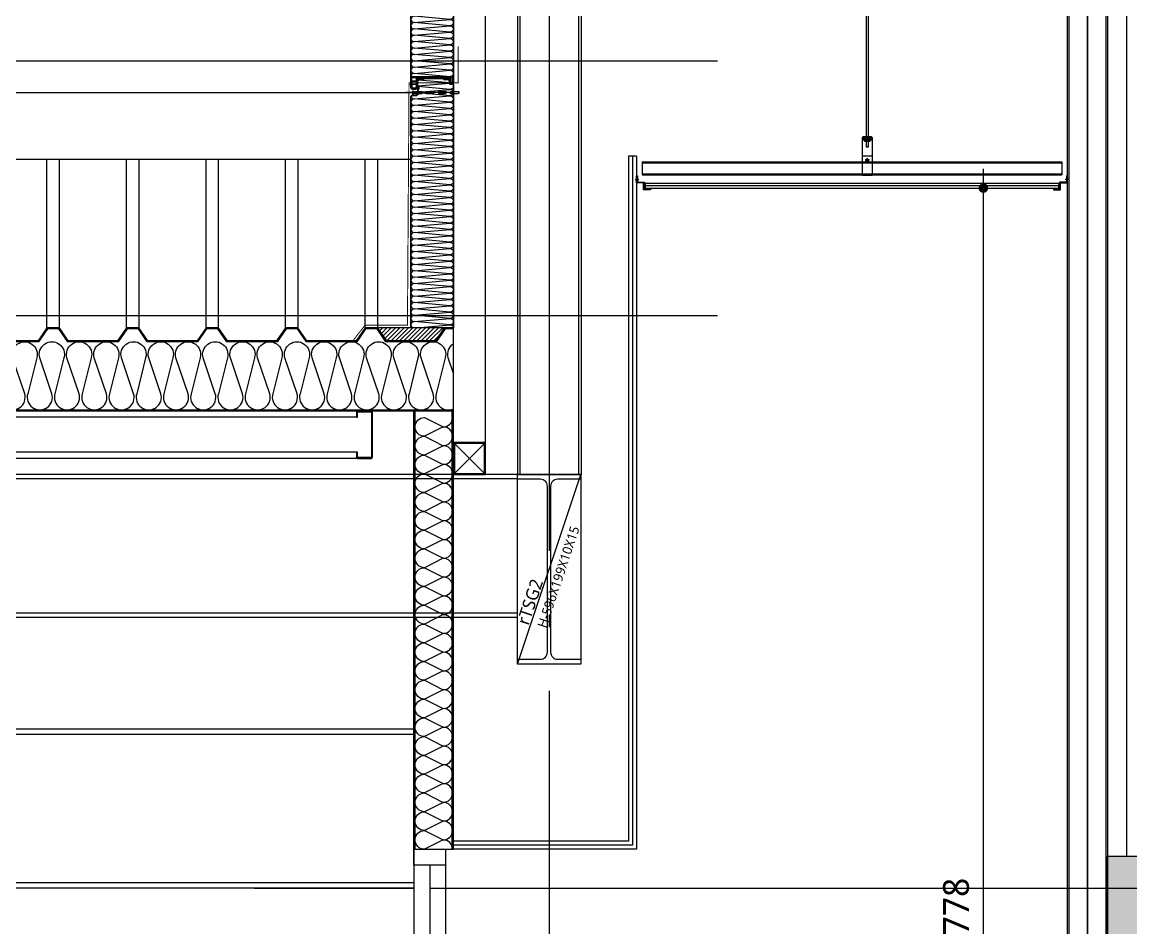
# Model space of a CAD drawing. Header units: millimetres. Extents: x 0 to 672800, y 0 to 118800.
# Drawn here: x 587683 to 591168, y 31819 to 34665 of the extents above; entities that cross this region are included whole.
import ezdxf
from ezdxf.enums import TextEntityAlignment as Align
from ezdxf.xclip import XClip

# ---------------------------------------------------------------- set-up
doc = ezdxf.new("R2010")
doc.units = ezdxf.units.MM
doc.header["$LTSCALE"] = 200
doc.header["$XCLIPFRAME"] = 0
doc.linetypes.add('CEN-GAUN', pattern=[32.2, 30, -1, 0.2, -1])
doc.linetypes.add('HIDDEN', pattern=[0.375, 0.25, -0.125])
doc.layers.get('DEFPOINTS').update_dxf_attribs({"color": 137})
for name, color, linetype in [('0-S-col', 4, 'Continuous'), ('01단열재', 252, 'Continuous'), ('01외벽패널', 3, 'Continuous'), ('01하지철물', 253, 'Continuous'), ('09GIRDER', 2, 'Continuous'), ('161', 161, 'Continuous'), ('7', 7, 'Continuous'), ('8', 8, 'Continuous'), ('8ELE', 8, 'Continuous'), ('A-CON', 2, 'Continuous'), ('A-STL4', 4, 'Continuous'), ('BOLT', 8, 'Continuous'), ('CEILING', 6, 'Continuous'), ('CEN', 1, 'CEN-GAUN'), ('CON', 2, 'Continuous'), ('ELE-6', 6, 'Continuous'), ('ELE-8', 8, 'Continuous'), ('ELE-STL', 252, 'Continuous'), ('GYB.BD WALL', 53, 'Continuous'), ('HAT', 8, 'Continuous'), ('HAT-254', 254, 'Continuous'), ('HAT-INS', 252, 'Continuous'), ('HAT-INS1', 252, 'Continuous'), ('Insul', 252, 'Continuous'), ('LADDER-6', 6, 'Continuous'), ('PANEL', 6, 'Continuous'), ('S-COL', 2, 'Continuous'), ('SEC-PANEL', 6, 'Continuous'), ('SYP_INSUL', 252, 'Continuous'), ('WALL', 2, 'Continuous'), ('WALL-GLASS', 4, 'Continuous')]:
    doc.layers.add(name, color=color, linetype=linetype)
doc.layers.add('check', color=61, linetype='Continuous', plot=False)
doc.styles.add('$0$스타일1', font='malgun.ttf')
doc.styles.add('스타일1', font='malgun.ttf')
doc.linetypes.add('INSUL50', pattern='A,0.00254,-2.54,[134,ltypeshp.shx,S=6.25,R=0,X=-2.54,Y=0],-19.92,[134,ltypeshp.shx,S=6.25,R=180,X=2.54,Y=0],-2.54', length=25.00254)
doc.dimstyles.new('CJA', dxfattribs={"dimscale": 300, "dimtxt": 2.7, "dimasz": 1, "dimexe": 2, "dimexo": 3, "dimgap": 1, "dimtad": 1, "dimdec": 0, "dimzin": 1, "dimdsep": 46, "dimlunit": 6, "dimtxsty": '$0$스타일1', "dimblk": 'CJDOT', "dimcen": 0.09, "dimdle": 1, "dimclrd": 256, "dimclre": 256, "dimclrt": 3, "dimadec": 0, "dimazin": 0, "dimtfac": 1, "dimtdec": 0, "dimtix": 1, "dimtmove": 2, "dimatfit": 3, "dimldrblk": 'CJDOT', "dimfxl": 1, "dimtolj": 1, "dimtzin": 1, "dimarcsym": 0})

# ---------------------------------------------------------------- blocks, each defined once
blk = doc.blocks.new('*U306')
at = {"layer": 'HAT-INS'}
for points in [[(0, 0, 0.414214), (0.25, 0.25), (0, 0.75, -1), (0.5, 0.75), (0.25, 0.25, 0.414214), (0.5, 0)], [(0.5, 0, 0.414214), (0.75, 0.25), (0.5, 0.75, -1), (1, 0.75), (0.75, 0.25, 0.414214), (1, 0)], [(1, 0, 0.414214), (1.25, 0.25), (1, 0.75, -1), (1.5, 0.75), (1.25, 0.25, 0.414214), (1.5, 0)], [(1.5, 0, 0.414214), (1.75, 0.25), (1.5, 0.75, -1), (2, 0.75), (1.75, 0.25, 0.414214), (2, 0)], [(2, 0, 0.414214), (2.25, 0.25), (2, 0.75, -1), (2.5, 0.75), (2.25, 0.25, 0.414214), (2.5, 0)], [(2.5, 0, 0.414214), (2.75, 0.25), (2.5, 0.75, -1), (3, 0.75), (2.75, 0.25, 0.414214), (3, 0)], [(3, 0, 0.414214), (3.25, 0.25), (3, 0.75, -1), (3.5, 0.75), (3.25, 0.25, 0.414214), (3.5, 0)], [(3.5, 0, 0.414214), (3.75, 0.25), (3.5, 0.75, -1), (4, 0.75), (3.75, 0.25, 0.414214), (4, 0)], [(4, 0, 0.414214), (4.25, 0.25), (4, 0.75, -1), (4.5, 0.75), (4.25, 0.25, 0.414214), (4.5, 0)], [(4.5, 0, 0.414214), (4.75, 0.25), (4.5, 0.75, -1), (5, 0.75), (4.75, 0.25, 0.414214), (5, 0)], [(5, 0, 0.414214), (5.25, 0.25), (5, 0.75, -1), (5.5, 0.75), (5.25, 0.25, 0.414214), (5.5, 0)], [(5.5, 0, 0.414214), (5.75, 0.25), (5.5, 0.75, -1), (6, 0.75), (5.75, 0.25, 0.414214), (6, 0)], [(6, 0, 0.414214), (6.25, 0.25), (6, 0.75, -1), (6.5, 0.75), (6.25, 0.25, 0.414214), (6.5, 0)], [(6.5, 0, 0.414214), (6.75, 0.25), (6.5, 0.75, -1), (7, 0.75), (6.75, 0.25, 0.414214), (7, 0)], [(7, 0, 0.414214), (7.25, 0.25), (7, 0.75, -1), (7.5, 0.75), (7.25, 0.25, 0.414214), (7.5, 0)], [(7.5, 0, 0.414214), (7.75, 0.25), (7.5, 0.75, -1), (8, 0.75), (7.75, 0.25, 0.414214), (8, 0)], [(8, 0, 0.414214), (8.25, 0.25), (8, 0.75, -1), (8.5, 0.75), (8.25, 0.25, 0.414214), (8.5, 0)], [(8.5, 0, 0.414214), (8.75, 0.25), (8.5, 0.75, -1), (9, 0.75), (8.75, 0.25, 0.414214), (9, 0)], [(9, 0, 0.414214), (9.25, 0.25), (9, 0.75, -1), (9.5, 0.75), (9.25, 0.25, 0.414214), (9.5, 0)], [(9.5, 0, 0.414214), (9.75, 0.25), (9.5, 0.75, -1), (10, 0.75), (9.75, 0.25, 0.414214), (10, 0)], [(10, 0, 0.414214), (10.25, 0.25), (10, 0.75, -1), (10.5, 0.75), (10.25, 0.25, 0.414214), (10.5, 0)], [(10.5, 0, 0.414214), (10.75, 0.25), (10.5, 0.75, -1), (11, 0.75), (10.75, 0.25, 0.414214), (11, 0)], [(11, 0, 0.414214), (11.25, 0.25), (11, 0.75, -1), (11.5, 0.75), (11.25, 0.25, 0.414214), (11.5, 0)]]:
    blk.add_lwpolyline(points, format="xyb", dxfattribs=at)
blk = doc.blocks.new('c-100')
at = {"layer": 'A-STL4'}
blk.add_lwpolyline([(41.3, 20), (44.5, 20), (44.5, 5.4, -0.414214), (39.1, 0), (0, 0, -0.414214), (-5.5, 5.4), (-5.5, 144.6, -0.414214), (0, 150), (39.1, 150, -0.414214), (44.5, 144.6), (44.5, 130), (41.3, 130), (41.3, 144.3, 0.414214), (38.8, 146.8), (0.3, 146.8, 0.414214), (-2.3, 144.3), (-2.3, 5.7, 0.414214), (0.3, 3.2), (38.8, 3.2, 0.414214), (41.3, 5.7)], format="xyb", close=True, dxfattribs=at)
blk = doc.blocks.new('STUD-A1')
at = {"layer": 'ELE-8'}
for p, q in [((4834.7, 150), (54635.1, 150)), ((4834.7, 0), (54635.1, 0))]:
    blk.add_line(p, q, dxfattribs=at)
at = {"layer": 'ELE-8', "color": 251}
for p, q in [((4834.7, 130), (54629.7, 130)), ((4834.7, 20), (54629.7, 20))]:
    blk.add_line(p, q, dxfattribs=at)
at = {"layer": 'A-CON'}
blk.add_blockref('c-100', (4790.1, 0), dxfattribs=at)
blk = doc.blocks.new('PANEL-ES')
at = {"layer": '8'}
for p, q in [((48250, 0), (48250, 529)), ((48289.6, 0), (48289.6, 529)), ((48500, 0), (48500, 529)), ((48539.6, 0), (48539.6, 529)), ((48750, 0), (48750, 529)), ((48789.6, 0), (48789.6, 529)), ((49000, 0), (49000, 529)), ((49039.6, 0), (49039.6, 529)), ((49250, 0), (49250, 529)), ((49289.6, 0), (49289.6, 529))]:
    blk.add_line(p, q, dxfattribs=at)
blk = doc.blocks.new('sefa ws')
at = {"layer": 'Insul'}
for points in [[(69788.6, 45001.1, 1.337394), (69864.6, 45001.1), (69826.4, 45113.6, -1.337394), (69902.4, 45113.6), (69874.2, 45001.1, 1.337394), (69950.2, 45001.1), (69912, 45113.6, -1.337394), (69988, 45113.6), (69959.8, 45001.1, 1.337394), (70035.8, 45001.1), (69997.6, 45113.6, -1.337394), (70073.6, 45113.6), (70045.4, 45001.1, 1.337394), (70121.4, 45001.1), (70083.2, 45113.6, -1.337394), (70159.2, 45113.6), (70131, 45001.1, 1.337394), (70207, 45001.1), (70168.8, 45113.6, -1.337394), (70244.8, 45113.6), (70216.6, 45001.1, 1.337394), (70292.6, 45001.1), (70254.4, 45113.6, -1.337394), (70330.4, 45113.6), (70302.2, 45001.1, 1.337394), (70378.2, 45001.1), (70340, 45113.6, -1.337394), (70416, 45113.6), (70387.8, 45001.1, 1.337394), (70463.8, 45001.1), (70425.6, 45113.6, -1.337394), (70501.6, 45113.6), (70473.4, 45001.1, 1.337394), (70549.4, 45001.1), (70511.2, 45113.6, -1.337394), (70587.2, 45113.6), (70559, 45001.1, 1.337394), (70635, 45001.1), (70596.8, 45113.6, -1.337394), (70672.8, 45113.6), (70644.6, 45001.1, 1.337394), (70720.6, 45001.1), (70682.4, 45113.6, -1.337394), (70758.4, 45113.6), (70730.2, 45001.1, 1.337394), (70806.2, 45001.1), (70768, 45113.6, -1.337394), (70844, 45113.6), (70815.8, 45001.1, 1.337394), (70891.8, 45001.1), (70853.6, 45113.6, -1.337394), (70929.6, 45113.6), (70901.4, 45001.1, 1.337394), (70977.4, 45001.1), (70939.2, 45113.6, -1.337394), (71015.2, 45113.6), (70987, 45001.1, 1.337394), (71063, 45001.1), (71024.8, 45113.6, -1.337394), (71100.8, 45113.6), (71072.6, 45001.1, 1.337394), (71148.6, 45001.1), (71110.4, 45113.6, -1.337394), (71186.4, 45113.6), (71158.2, 45001.1, 0.6426), (71212.6, 44953.9, 0.6426)], [(71212.6, 45064.7), (71196, 45113.6, -0.333174), (71212.6, 45158.1, -0.333174)]]:
    blk.add_lwpolyline(points, format="xyb", dxfattribs=at)
at = {"layer": 'SEC-PANEL'}
for p, q in [((21562.3, 44950.4), (71212.6, 44950.4)), ((21562.3, 44947.4), (71212.6, 44947.4))]:
    blk.add_line(p, q, dxfattribs=at)
for points in [[(71212.6, 45208.4), (71184.6, 45208.4), (71156.6, 45167.4), (71001.6, 45167.4), (70973.6, 45208.4), (70934.6, 45208.4), (70906.6, 45167.4), (70751.6, 45167.4), (70723.6, 45208.4), (70684.6, 45208.4), (70656.6, 45167.4), (70501.6, 45167.4), (70473.6, 45208.4), (70434.6, 45208.4), (70406.6, 45167.4), (70251.6, 45167.4), (70223.6, 45208.4), (70184.6, 45208.4), (70156.6, 45167.4), (70001.6, 45167.4), (69973.6, 45208.4), (69934.6, 45208.4), (69906.6, 45167.4), (69751.6, 45167.4)], [(71212.6, 45205.4), (71186.2, 45205.4), (71158.2, 45164.4), (71000, 45164.4), (70972, 45205.4), (70936.2, 45205.4), (70908.2, 45164.4), (70750, 45164.4), (70722, 45205.4), (70686.2, 45205.4), (70658.2, 45164.4), (70500, 45164.4), (70472, 45205.4), (70436.2, 45205.4), (70408.2, 45164.4), (70250, 45164.4), (70222, 45205.4), (70186.2, 45205.4), (70158.2, 45164.4), (70000, 45164.4), (69972, 45205.4), (69936.2, 45205.4), (69908.2, 45164.4), (69750, 45164.4)]]:
    blk.add_lwpolyline(points, dxfattribs=at)
blk = doc.blocks.new('SCW-1')
at = {"layer": 'BOLT', "color": 8, "linetype": 'HIDDEN', "ltscale": 0.5}
for p, q in [((150, 3), (150, 9)), ((154.1, 12), (151.1, 9)), ((151.1, 9), (151.1, 3)), ((151.1, 3), (154.1, 0)), ((153.1, 5.4), (153.1, 6.6)), ((153.1, 6.6), (154.5, 6.6)), ((154.5, 5.4), (153.1, 5.4)), ((154.5, 12), (154.1, 12)), ((154.1, 0), (154.5, 0)), ((154.5, 6.6), (154.5, 12)), ((154.5, 0), (154.5, 5.4))]:
    blk.add_line(p, q, dxfattribs=at)
for points in [[(0, 6), (9, 7), (11, 9), (12, 7), (10, 3)], [(10, 3), (5, 3), (0, 6), (5, 9), (11, 9)], [(150, 3), (10, 3)], [(11, 9), (150, 9)]]:
    blk.add_lwpolyline(points, dxfattribs=at)
for centre, start, end in [((150.6, 9.2), 199.4712, 340.5288), ((150.6, 2.8), 19.4712, 160.5288)]:
    blk.add_arc(centre, 0.6, start, end, dxfattribs=at)
blk = doc.blocks.new('PANEL-135')
at = {"layer": '161'}
for p, q in [((150, 0), (0, 0)), ((150, -1000), (0, -1000))]:
    blk.add_line(p, q, dxfattribs=at)
at = {"layer": 'BOLT', "color": 8, "linetype": 'HIDDEN', "ltscale": 0.5}
for p, q in [((37.8, 20.4), (41.2, 17)), ((37.8, 19.3), (40.8, 16.3)), ((37.8, 8.7), (40.8, 11.7)), ((37.8, 7.6), (41.2, 11)), ((37.8, 6.4), (41.2, 3)), ((37.8, 5.3), (40.8, 2.3)), ((41.2, 17), (41.2, 11)), ((41.2, 3), (41.2, -3)), ((37.8, -5.3), (40.8, -2.3)), ((37.8, -6.1), (37.8, -6.1)), ((38.6, -5.6), (41.2, -3))]:
    blk.add_line(p, q, dxfattribs=at)
at = {"layer": 'HAT-INS1'}
for points in [[(137, 30.5), (39.6, 38.9)], [(37.8, 21.4), (137, 30)]]:
    blk.add_lwpolyline(points, dxfattribs=at)
for points in [[(147.4, 26.4, -0.625476), (139.5, 10.2), (37.8, 19.1)], [(37.8, 1.4), (139.5, 10.2, -1), (139.5, -9.8), (37.8, -0.9)], [(25.8, -19.8), (139.5, -9.8, -1), (139.5, -29.8), (25.8, -19.8), (25.8, -19.8, 1), (25.8, -39.8, 1)], [(25.8, -39.8), (139.5, -29.8, -1), (139.5, -49.8), (25.8, -39.8), (25.8, -39.8, 1), (25.8, -59.8, 1)], [(16.1, -12.4, 0.338737), (25.8, -19.8)], [(25.8, -59.8), (139.5, -49.8, -1), (139.5, -69.8), (25.8, -59.8), (25.8, -59.8, 1), (25.8, -79.8, 1)], [(25.8, -79.8), (139.5, -69.8, -1), (139.5, -89.8), (25.8, -79.8), (25.8, -79.8, 1), (25.8, -99.8, 1)], [(25.8, -99.8), (139.5, -89.8, -1), (139.5, -109.8), (25.8, -99.8), (25.8, -99.8, 1), (25.8, -119.8, 1)], [(25.8, -119.8), (139.5, -109.8, -1), (139.5, -129.8), (25.8, -119.8), (25.8, -119.8, 1), (25.8, -139.8, 1)], [(25.8, -139.8), (139.5, -129.8, -1), (139.5, -149.8), (25.8, -139.8), (25.8, -139.8, 1), (25.8, -159.8, 1)], [(25.8, -159.8), (139.5, -149.8, -1), (139.5, -169.8), (25.8, -159.8), (25.8, -159.8, 1), (25.8, -179.8, 1)], [(25.8, -179.8), (139.5, -169.8, -1), (139.5, -189.8), (25.8, -179.8), (25.8, -179.8, 1), (25.8, -199.8, 1)], [(25.8, -199.8), (139.5, -189.8, -1), (139.5, -209.8), (25.8, -199.8), (25.8, -199.8, 1), (25.8, -219.8, 1)], [(25.8, -219.8), (139.5, -209.8, -1), (139.5, -229.8), (25.8, -219.8), (25.8, -219.8, 1), (25.8, -239.8, 1)], [(25.8, -239.8), (139.5, -229.8, -1), (139.5, -249.8), (25.8, -239.8), (25.8, -239.8, 1), (25.8, -259.8, 1)], [(25.8, -259.8), (139.5, -249.8, -1), (139.5, -269.8), (25.8, -259.8), (25.8, -259.8, 1), (25.8, -279.8, 1)], [(25.8, -279.8), (139.5, -269.8, -1), (139.5, -289.8), (25.8, -279.8), (25.8, -279.8, 1), (25.8, -299.8, 1)], [(25.8, -299.8), (139.5, -289.8, -1), (139.5, -309.8), (25.8, -299.8), (25.8, -299.8, 1), (25.8, -319.8, 1)], [(25.8, -319.8), (139.5, -309.8, -1), (139.5, -329.8), (25.8, -319.8), (25.8, -319.8, 1), (25.8, -339.8, 1)], [(25.8, -339.8), (139.5, -329.8, -1), (139.5, -349.8), (25.8, -339.8), (25.8, -339.8, 1), (25.8, -359.8, 1)], [(25.8, -359.8), (139.5, -349.8, -1), (139.5, -369.8), (25.8, -359.8), (25.8, -359.8, 1), (25.8, -379.8, 1)], [(25.8, -379.8), (139.5, -369.8, -1), (139.5, -389.8), (25.8, -379.8), (25.8, -379.8, 1), (25.8, -399.8, 1)], [(25.8, -399.8), (139.5, -389.8, -1), (139.5, -409.8), (25.8, -399.8), (25.8, -399.8, 1), (25.8, -419.8, 1)], [(25.8, -419.8), (139.5, -409.8, -1), (139.5, -429.8), (25.8, -419.8), (25.8, -419.8, 1), (25.8, -439.8, 1)], [(25.8, -439.8), (139.5, -429.8, -1), (139.5, -449.8), (25.8, -439.8), (25.8, -439.8, 1), (25.8, -459.8, 1)], [(25.8, -459.8), (139.5, -449.8, -1), (139.5, -469.8), (25.8, -459.8), (25.8, -459.8, 1), (25.8, -479.8, 1)], [(25.8, -479.8), (139.5, -469.8, -1), (139.5, -489.8), (25.8, -479.8), (25.8, -479.8, 1), (25.8, -499.8, 1)], [(25.8, -499.8), (139.5, -489.8, -1), (139.5, -509.8), (25.8, -499.8), (25.8, -499.8, 1), (25.8, -519.8, 1)], [(25.8, -519.8), (139.5, -509.8, -1), (139.5, -529.8), (25.8, -519.8), (25.8, -519.8, 1), (25.8, -539.8, 1)], [(25.8, -539.8), (139.5, -529.8, -1), (139.5, -549.8), (25.8, -539.8), (25.8, -539.8, 1), (25.8, -559.8, 1)], [(25.8, -559.8), (139.5, -549.8, -1), (139.5, -569.8), (25.8, -559.8), (25.8, -559.8, 1), (25.8, -579.8, 1)], [(25.8, -579.8), (139.5, -569.8, -1), (139.5, -589.8), (25.8, -579.8), (25.8, -579.8, 1), (25.8, -599.8, 1)], [(25.8, -599.8), (139.5, -589.8, -1), (139.5, -609.8), (25.8, -599.8), (25.8, -599.8, 1), (25.8, -619.8, 1)], [(25.8, -619.8), (139.5, -609.8, -1), (139.5, -629.8), (25.8, -619.8), (25.8, -619.8, 1), (25.8, -639.8, 1)], [(25.8, -639.8), (139.5, -629.8, -1), (139.5, -649.8), (25.8, -639.8), (25.8, -639.8, 1), (25.8, -659.8, 1)], [(25.8, -659.8), (139.5, -649.8, -1), (139.5, -669.8), (25.8, -659.8), (25.8, -659.8, 1), (25.8, -679.8, 1)], [(25.8, -679.8), (139.5, -669.8, -1), (139.5, -689.8), (25.8, -679.8), (25.8, -679.8, 1), (25.8, -699.8, 1)], [(25.8, -699.8), (139.5, -689.8, -1), (139.5, -709.8), (25.8, -699.8), (25.8, -699.8, 1), (25.8, -719.8, 1)], [(25.8, -719.8), (139.5, -709.8, -1), (139.5, -729.8), (25.8, -719.8), (25.8, -719.8, 1), (25.8, -739.8, 1)], [(25.8, -739.8), (139.5, -729.8, -1), (139.5, -749.8), (25.8, -739.8), (25.8, -739.8, 1), (25.8, -759.8, 1)], [(25.8, -759.8), (139.5, -749.8, -1), (139.5, -769.8), (25.8, -759.8), (25.8, -759.8, 1), (25.8, -779.8, 1)], [(25.8, -779.8), (139.5, -769.8, -1), (139.5, -789.8), (25.8, -779.8), (25.8, -779.8, 1), (25.8, -799.8, 1)], [(25.8, -799.8), (139.5, -789.8, -1), (139.5, -809.8), (25.8, -799.8), (25.8, -799.8, 1), (25.8, -819.8, 1)], [(25.8, -819.8), (139.5, -809.8, -1), (139.5, -829.8), (25.8, -819.8), (25.8, -819.8, 1), (25.8, -839.8, 1)], [(25.8, -839.8), (139.5, -829.8, -1), (139.5, -849.8), (25.8, -839.8), (25.8, -839.8, 1), (25.8, -859.8, 1)], [(25.8, -859.8), (139.5, -849.8, -1), (139.5, -869.8), (25.8, -859.8), (25.8, -859.8, 1), (25.8, -879.8, 1)], [(25.8, -879.8), (139.5, -869.8, -1), (139.5, -889.8), (25.8, -879.8), (25.8, -879.8, 1), (25.8, -899.8, 1)], [(25.8, -899.8), (139.5, -889.8, -1), (139.5, -909.8), (25.8, -899.8), (25.8, -899.8, 1), (25.8, -919.8, 1)], [(25.8, -919.8), (139.5, -909.8, -1), (139.5, -929.8), (25.8, -919.8), (25.8, -919.8, 1), (25.8, -939.8, 1)], [(129.1, -948.8), (25.8, -939.8), (25.8, -939.8, 0.541794), (16.7, -953.8, 0.541794)], [(25.8, -939.8), (139.5, -929.8, -1), (139.5, -949.8), (138.9, -949.7)]]:
    blk.add_lwpolyline(points, format="xyb", dxfattribs=at)
at = {"layer": 'Insul', "color": 251}
for p, q in [((18.3, -964.5), (18.3, -973.7)), ((32.3, -964.5), (18.3, -964.5)), ((32.3, -973.7), (18.3, -973.7)), ((18.3, -974.7), (18.3, -983)), ((32.3, -974.7), (18.3, -974.7)), ((32.3, -964.5), (32.3, -973.7)), ((32.3, -974.7), (32.3, -983)), ((29, -986.4), (21.7, -986.4))]:
    blk.add_line(p, q, dxfattribs=at)
for points in [[(135.1, 38.5), (136, 38.5, 0.414214), (136.3, 38.8), (136.3, 39), (136.3, 39.5, 0.414214), (133.3, 42.5), (128.3, 43.2), (120.8, 43.2, -0.414214), (120.3, 43.7), (120.3, 44, -0.414214), (120.8, 44.5), (133.9, 44.5), (135.5, 44.1, 0.487928), (135.9, 44.4), (135.9, 44.5, 0.414214), (133.9, 46.5), (82.3, 46.5), (40.6, 46.5, 0.414214), (38.6, 44.5), (38.6, 44.4, 0.487928), (39, 44.1), (40.6, 44.5), (53.7, 44.5, -0.414214), (54.2, 44), (54.2, 43.7, -0.414214), (53.7, 43.2), (46.1, 43.2), (41.1, 42.5, 0.414214), (38.1, 39.5), (38.1, 39), (38.1, 38.8, 0.414214), (38.4, 38.5), (39.3, 38.5, 0.414214), (39.6, 38.8), (39.6, 39, -0.414214), (41.1, 40.5), (46.1, 41.2), (54.7, 41.2, 0.414214), (56.2, 42.7), (56.2, 44, -0.414214), (56.7, 44.5), (82.3, 44.5), (117.8, 44.5, -0.414214), (118.3, 44), (118.3, 42.7, 0.414214), (119.8, 41.2), (128.3, 41.2), (133.3, 40.5, -0.414214), (134.8, 39), (134.8, 38.8, 0.414214)], [(135.1, 38.5), (136, 38.5, 0.414214), (136.3, 38.8), (136.3, 39), (136.3, 39.5, 0.414214), (133.3, 42.5), (128.3, 43.2), (120.8, 43.2, -0.414214), (120.3, 43.7), (120.3, 44, -0.414214), (120.8, 44.5), (133.9, 44.5), (135.5, 44.1, 0.487928), (135.9, 44.4), (135.9, 44.5, 0.414214), (133.9, 46.5), (82.3, 46.5), (40.6, 46.5, 0.414214), (38.6, 44.5), (38.6, 44.4, 0.487928), (39, 44.1), (40.6, 44.5), (53.7, 44.5, -0.414214), (54.2, 44), (54.2, 43.7, -0.414214), (53.7, 43.2), (46.1, 43.2), (41.1, 42.5, 0.414214), (38.1, 39.5), (38.1, 39), (38.1, 38.8, 0.414214), (38.4, 38.5), (39.3, 38.5, 0.414214), (39.6, 38.8), (39.6, 39, -0.414214), (41.1, 40.5), (46.1, 41.2), (54.7, 41.2, 0.414214), (56.2, 42.7), (56.2, 44, -0.414214), (56.7, 44.5), (82.3, 44.5), (117.8, 44.5, -0.414214), (118.3, 44), (118.3, 42.7, 0.414214), (119.8, 41.2), (128.3, 41.2), (133.3, 40.5, -0.414214), (134.8, 39), (134.8, 38.8, 0.414214)], [(148.7, -968.9, -0.414214), (146.2, -971.4), (142.9, -971.4, -0.414214), (140.4, -968.9), (140.4, -953.8, 0.414214), (139.4, -952.8), (136.9, -952.8), (136.9, -951.8), (39, -951.8), (39, -952.8), (35.1, -952.8, 0.414214), (34.1, -953.8), (34.1, -983, -0.414191), (29.1, -988), (21.7, -988, -0.414236), (16.7, -983), (16.7, -949.8), (37, -949.8), (37, -948.8), (138.9, -948.8), (138.9, -949.8), (148.7, -949.8)], [(148.7, -968.9, -0.414214), (146.2, -971.4), (142.9, -971.4, -0.414214), (140.4, -968.9), (140.4, -953.8, 0.414214), (139.4, -952.8), (136.9, -952.8), (136.9, -951.8), (39, -951.8), (39, -952.8), (35.1, -952.8, 0.414214), (34.1, -953.8), (34.1, -983, -0.414191), (29.1, -988), (21.7, -988, -0.414236), (16.7, -983), (16.7, -949.8), (37, -949.8), (37, -948.8), (138.9, -948.8), (138.9, -949.8), (148.7, -949.8)], [(142, -951.4), (147, -951.4), (147, -968.9, -0.414214), (146.2, -969.7), (142.9, -969.7, -0.414214), (142, -968.9)]]:
    blk.add_lwpolyline(points, format="xyb", close=True, dxfattribs=at)
blk.add_lwpolyline([(32.3, -952.5), (32.3, -963.5), (18.3, -963.5), (18.3, -952.5)], close=True, dxfattribs=at)
for centre, start, end in [((21.7, -983), 180, 270.0043), ((29, -983), 270.0043, 0)]:
    blk.add_arc(centre, 3.35, start, end, dxfattribs=at)
at = {"layer": 'PANEL', "ltscale": 3}
for points in [[(44, 43.3), (44, 44.1), (39, 44.1, 0.414214), (37, 42.1), (37, -3.7, -0.39552), (32.8, -8.2), (19.7, -9.1, 0.39896), (15, -14.1), (15, -444.5), (15, -983.8, 0.414242), (20, -988.8), (31.5, -988.8, 0.414191), (35, -985.3), (35, -953.3), (42, -953.3), (42, -952.5), (34.2, -952.5), (34.2, -985.3, -0.414191), (31.5, -988), (20, -988, -0.414242), (15.8, -983.8), (15.8, -444.5), (15.8, -14.1, -0.399273), (19.8, -9.9), (32.8, -9, 0.39552), (37.8, -3.7), (37.8, 42.1, -0.414214), (39, 43.3), (44, 43.3)], [(130.5, 44.1), (130.5, 44.1), (130.5, 43.6), (135.5, 43.6, -0.414214), (137, 42.1), (137, 28.4, 0.414214), (139, 26.4), (148, 26.4, -0.414214), (149.5, 24.9), (149.5, -391.9), (149.5, -969.9, -0.414214), (148, -971.4), (141, -971.4, -0.414214), (139.5, -969.9), (139.5, -952.8), (137, -952.8), (137, -953.3), (139, -953.3), (139, -969.9, 0.414214), (141, -971.9), (148, -971.9, 0.414214), (150, -969.9), (150, -391.9), (150, 24.9, 0.414214), (148, 26.9), (139, 26.9, -0.414214), (137.5, 28.4), (137.5, 42.1, 0.414214), (135.5, 44.1), (130.5, 44.1)]]:
    blk.add_lwpolyline(points, format="xyb", dxfattribs=at)
at = {"layer": 'SYP_INSUL'}
for points in [[(37.8, 41.4), (38.9, 41.5)], [(38.1, 39), (37.8, 39.1)], [(56.2, 43.2), (70.1, 44.5)]]:
    blk.add_lwpolyline(points, dxfattribs=at)
at = {"layer": 'WALL', "color": 3}
blk.add_line((44, 43.3), (44, 43.3), dxfattribs=at)
at = {"xscale": -1}
blk.add_blockref('SCW-1', (176.2, -6), dxfattribs=at)
blk = doc.blocks.new('CJDOT')
blk.add_line((-2, 0), (2, 0))
at = {"const_width": 0.5}
blk.add_lwpolyline([(-0.25, 0, 1), (0.25, 0, 1)], format="xyb", close=True, dxfattribs=at)
blk = doc.blocks.new('*D491')
at = {"layer": 'check', "lineweight": -2, "transparency": 16777216}
for p, q in [((590408.9, 34143.6), (590764.3, 34143.6)), ((590704.3, 29395.5), (590704.3, 34113.6)), ((589769.6, 29365.5), (590764.3, 29365.5))]:
    blk.add_line(p, q, dxfattribs=at)
at = {"layer": 'DEFPOINTS', "color": 0, "transparency": 16777216}
for p in [(590318.9, 34143.6), (590704.3, 34143.6), (589679.6, 29365.5)]:
    blk.add_point(p, dxfattribs=at)
at = {"layer": 'check', "lineweight": -2, "transparency": 16777216, "xscale": 30, "yscale": 30, "zscale": 30}
for p, rotation in [((590704.3, 34143.6), 90), ((590704.3, 29365.5), 270)]:
    blk.add_blockref('CJDOT', p, dxfattribs=dict(at, rotation=rotation))
at = {"layer": 'check', "transparency": 16777216, "insert": (590625.6, 31754.6), "char_height": 81, "attachment_point": 5, "rotation": 90, "style": '$0$스타일1'}
blk.add_mtext('\\A1;CH:4,778', dxfattribs=at)
blk = doc.blocks.new('SG-rTSG2')
at = {"layer": '09GIRDER', "flags": 128}
blk.add_lwpolyline([(-99.5, -581), (-27, -581, 0.414214), (-5, -559), (-5, -37, 0.414214), (-27, -15), (-99.5, -15), (-99.5, 0), (99.5, 0), (99.5, -15), (27, -15, 0.414214), (5, -37), (5, -559, 0.414214), (27, -581), (99.5, -581), (99.5, -596), (-99.5, -596)], format="xyb", close=True, dxfattribs=at)
at = {"layer": 'DEFPOINTS'}
blk.add_line((-99.5, -596), (99.5, 0), dxfattribs=at)
blk.add_lwpolyline([(-99.5, 0), (99.5, 0), (99.5, -596), (-99.5, -596)], close=True, dxfattribs=at)
at = {"layer": 'DEFPOINTS', "style": '스타일1'}
for s, height, p in [('H-596X199X10X15', 30, (29.5, -322.1)), ('rTSG2', 40, (-60.2, -400.5, 0))]:
    blk.add_text(s, height=height, rotation=71.5362, dxfattribs=at).set_placement(p, align=Align.MIDDLE_CENTER)
blk = doc.blocks.new('*U354')
at = {"color": 8}
for p, q in [((1048.6, 84), (1018.6, 84)), ((1040.5, 72), (1026.7, 72)), ((1033.6, 78.2), (1033.6, 65.8)), ((326.1, 66), (326.1, 26)), ((326.1, 66), (1645.1, 66)), ((326.1, 63), (1645.1, 63)), ((1645.1, 66), (1645.1, 26)), ((326.1, 29), (1645.1, 29)), ((326.1, 26), (1645.1, 26))]:
    blk.add_line(p, q, dxfattribs=at)
at = {"color": 1}
for p, q in [((303.7, 11), (315.5, 11)), ((1667.5, 11), (1655.7, 11)), ((336.1, -1), (1635.1, -1)), ((336.1, -16), (336.1, -1)), ((336.1, -8), (1635.1, -8)), ((336.1, -16), (1635.1, -16)), ((1635.1, -16), (1635.1, -1))]:
    blk.add_line(p, q, dxfattribs=at)
at = {"color": 8}
for points in [[(1030.2, 2142.6), (1030.2, 113.9), (1036.9, 113.9), (1036.9, 2142.6)], [(1048.6, 143), (1047.3, 145), (1019.9, 145), (1018.6, 143), (1018.6, 138), (1019.9, 136), (1047.3, 136), (1048.6, 138), (1018.6, 138)], [(1024.8, 136), (1024.8, 131), (1042.4, 131), (1042.4, 136)]]:
    blk.add_lwpolyline(points, dxfattribs=at)
blk.add_lwpolyline([(1018.6, 143), (1048.6, 143), (1048.6, 24), (1018.6, 24)], close=True, dxfattribs=at)
at = {"color": 6}
for points in [[(333.1, -19), (352.1, -19), (352.1, -22), (330.1, -22), (330.1, 0), (308.1, 0), (308.1, 22), (311.1, 22), (311.1, 3), (333.1, 3)], [(1638.1, -19), (1619.1, -19), (1619.1, -22), (1641.1, -22), (1641.1, 0), (1663.1, 0), (1663.1, 22), (1660.1, 22), (1660.1, 3), (1638.1, 3)]]:
    blk.add_lwpolyline(points, close=True, dxfattribs=at)
at = {"color": 8}
for radius in [4.25, 3.25]:
    blk.add_circle((1033.6, 72), radius, dxfattribs=at)
blk = doc.blocks.new('하지철물')
at = {"layer": '01하지철물', "color": 1}
for p, q in [((46.8, 46.8), (-46.8, -46.8)), ((46.8, -46.8), (-46.8, 46.8))]:
    blk.add_line(p, q, dxfattribs=at)
at = {"layer": '01하지철물'}
for points in [[(-50, -50), (-50, 50), (50, 50), (50, -50)], [(-46.8, -46.8), (-46.8, 46.8), (46.8, 46.8), (46.8, -46.8)]]:
    blk.add_lwpolyline(points, close=True, dxfattribs=at)

msp = doc.modelspace()

# ---------------------------------------------------------------- hatches: boundary and pattern name
at = {"layer": 'HAT'}
h = msp.add_hatch(dxfattribs=at)
h.set_pattern_fill('ANSI31', color=251, scale=3)
h.set_pattern_definition([(45, (-6709.118, 99009.359), (-6.73519209, 6.73519209), [])])
h.paths.add_polyline_path([(588800, 33704.6), (588828, 33663.6), (588983, 33663.6), (589011, 33704.6)])
at = {"layer": 'HAT-254'}
h = msp.add_hatch(color=256, dxfattribs=at)
h.dxf.hatch_style = 1
h.paths.add_polyline_path([(595639.1, 36404.3), (595639.1, 37043.5), (595489.1, 37043.6), (595489.1, 36895.9), (595339.1, 36865.9), (595339.1, 36745.9), (595519.1, 36745.9), (595489.1, 36705.9), (595489.1, 36551.5), (589800, 36443.6), (589339.1, 36443.6), (589339.1, 36703.3), (589309.1, 36743.3), (589489.1, 36743.3), (589489.1, 36863.6), (589339.1, 36893.6), (589339.1, 37043.6), (589189.1, 37043.6), (589189.1, 36293.6), (589801.4, 36293.6)])
h.paths.add_polyline_path([(600338.8, 36493.6), (602201.1, 36454.3), (602201.1, 36604.3), (600338.9, 36643.6), (597539.1, 36590.4), (597539.1, 36700.2), (597509.1, 36740.2), (597689.1, 36740.2), (597689.1, 36860.2), (597539.1, 36893.6), (597539.1, 37043.5), (597389.1, 37043.5), (597389.1, 36437.5)])
h.paths.add_polyline_path([(595459.1, 31693.6), (595459.1, 31793.6), (602201.1, 31793.6), (602201.1, 31943.6), (595454.1, 31943.6), (595454.1, 32043.6), (595309.1, 32043.6), (595309.1, 31843.6), (591194.1, 31843.6), (591194.1, 32043.6), (591094.1, 32043.6), (591094.1, 31693.6)])

# ---------------------------------------------------------------- linework, layer by layer
at = {"layer": '0-S-col', "color": 8}
for p, q in [((589239.6, 35697.6), (589239.6, 33243.6)), ((589247.6, 35697.6), (589247.6, 33243.6)), ((589431.6, 35697.6), (589431.6, 33243.6)), ((589439.6, 35697.6), (589439.6, 33243.6))]:
    msp.add_line(p, q, dxfattribs=at)
at = {"layer": '01단열재', "linetype": 'INSUL50', "ltscale": 0.0114}
msp.add_line((591031.6, 36109.6), (591031.6, 29369.5), dxfattribs=at)
at = {"layer": '01외벽패널', "color": 5, "const_width": 3}
msp.add_lwpolyline([(588722.4, 33663.6), (588760.8, 33712.6), (588894.1, 33712.6), (588899.1, 34474.9), (589053.9, 34474.6), (589053.9, 34589.3)], dxfattribs=at)
at = {"layer": '01하지철물'}
msp.add_line((589139.1, 33243.6), (589139.1, 37343.6), dxfattribs=at)
at = {"layer": '7'}
msp.add_line((588904.1, 34233.6), (578201.5, 34233.6), dxfattribs=at)
at = {"layer": '8ELE'}
for p, q in [((578201.5, 34543.6), (588974.1, 34543.6)), ((578201.5, 34443.6), (588912.1, 34443.6))]:
    msp.add_line(p, q, dxfattribs=at)
at = {"layer": 'A-CON'}
for points in [[(591094.1, 31943.6), (591094.1, 32043.6), (591194.1, 32043.6), (591194.1, 31843.6), (595309.1, 31843.6)], [(591094.1, 31693.6), (591094.1, 31943.6)]]:
    msp.add_lwpolyline(points, dxfattribs=at)
at = {"layer": 'CEN'}
for p, q in [((589339.1, 45443.6), (589339.1, 20890.3)), ((591031.6, 29365.5), (591031.6, 36113.6)), ((578201.5, 34543.6), (589869.1, 34543.6)), ((578201.5, 33743.6), (589869.1, 33743.6)), ((588412.8, 31943.6), (588914.1, 31943.6)), ((588964.1, 31943.6), (605801.1, 31943.6))]:
    msp.add_line(p, q, dxfattribs=at)
at = {"layer": 'ELE-6'}
for p, q in [((589039.1, 33443.6), (589039.1, 33704.6)), ((588914.1, 32065.5), (588914.1, 33443.6)), ((589039.1, 32065.5), (589039.1, 33443.6)), ((588914.1, 32065.5), (589039.1, 32065.5))]:
    msp.add_line(p, q, dxfattribs=at)
msp.add_lwpolyline([(591094.1, 29365.5), (590969.1, 29365.5), (590969.1, 36113.6), (591094.1, 36113.6), (591094.1, 29365.5)], dxfattribs=at)
at = {"layer": 'ELE-STL'}
for p, q in [((589438.6, 33243.6), (578201.5, 33243.6)), ((589239.6, 33229.6), (578201.5, 33229.6)), ((589239.6, 32662.6), (589239.6, 33228.6)), ((589239.6, 32807.6), (578201.5, 32807.6)), ((589239.6, 32793.6), (578201.5, 32793.6)), ((585914.1, 32443.6), (588914.1, 32443.6)), ((585914.1, 32427.6), (588914.1, 32427.6)), ((588914.1, 31959.6), (578201.5, 31959.6)), ((588914.1, 31943.6), (578201.5, 31943.6))]:
    msp.add_line(p, q, dxfattribs=at)
at = {"layer": 'GYB.BD WALL', "ltscale": 0.5}
for p, q in [((589589.1, 34243.6), (589589.1, 32090.5)), ((589614.1, 34243.6), (589589.1, 34243.6)), ((589601.6, 34243.6), (589601.6, 32078)), ((589614.1, 34243.6), (589614.1, 32065.5)), ((589589.1, 32090.5), (589039.1, 32090.5)), ((589601.6, 32078), (589039.1, 32078)), ((589614.1, 32065.5), (589039.1, 32065.5))]:
    msp.add_line(p, q, dxfattribs=at)
at = {"layer": 'HAT-INS'}
for p, q in [((588918.1, 32065.5), (588918.1, 33443.6)), ((589035.1, 32065.5), (589035.1, 33443.6))]:
    msp.add_line(p, q, dxfattribs=at)
at = {"layer": 'Insul'}
msp.add_lwpolyline([(588800, 33704.6), (588828, 33663.6), (588983, 33663.6), (589011, 33704.6)], close=True, dxfattribs=at)
at = {"layer": 'PANEL', "color": 251}
msp.add_line((591154.1, 36118.4), (591154.1, 32043.6), dxfattribs=at)
msp.add_lwpolyline([(591031.6, 29365.5), (591031.6, 29369.5), (591090.1, 29369.5), (591090.1, 36109.6), (590973.1, 36109.6), (590973.1, 29369.5), (591031.6, 29369.5), (591031.6, 29365.5)], dxfattribs=at)
at = {"layer": 'WALL-GLASS', "color": 8}
for p, q in [((588914.1, 32065.5), (588914.1, 29415.5)), ((589014.1, 32065.5), (589014.1, 29415.5))]:
    msp.add_line(p, q, dxfattribs=at)
at = {"layer": 'WALL-GLASS'}
msp.add_line((588964.1, 32015.5), (588964.1, 31690.5), dxfattribs=at)
msp.add_lwpolyline([(588914.1, 32065.5), (589014.1, 32065.5), (589014.1, 32015.5), (588914.1, 32015.5)], close=True, dxfattribs=at)

# ---------------------------------------------------------------- block references
at = {"layer": '7', "xscale": -1, "rotation": 180}
msp.add_blockref('하지철물', (589089.1, 33293.6), dxfattribs=at)
at = {"layer": 'CEILING', "lineweight": -3}
msp.add_blockref('*U354', (589305.9, 34159.6), dxfattribs=at)
at = {"layer": 'CON'}
msp.add_blockref('PANEL-135', (588889.1, 35443.6), dxfattribs=at)
at = {"layer": 'HAT'}
ref = msp.add_blockref('PANEL-135', (588889.1, 34443.6), dxfattribs=at)
XClip(ref).set_block_clipping_path([(15, -739.0000000171), (167.9441981245, 79.9220336764)])
at = {"layer": 'HAT-INS', "xscale": 118.0000000000002, "yscale": 118.0000000000002, "zscale": 118.0000000000002, "rotation": 90}
msp.add_blockref('*U306', (589036.1, 32065.5), dxfattribs=at)
at = {"layer": 'LADDER-6'}
ref = msp.add_blockref('PANEL-ES', (539511, 33704.6), dxfattribs=at)
XClip(ref).set_block_clipping_path([(38690.4405841301, -460.999999977), (49393.0289611521, 529.0000000188)])
at = {"layer": 'PANEL'}
ref = msp.add_blockref('STUD-A1', (593568.7, 33293.6), dxfattribs=dict(at, xscale=-1))
XClip(ref).set_block_clipping_path([(4651.796744951, -1.721625544), (15367.271279885, 149.9999991231)])
at = {"layer": 'S-COL'}
msp.add_blockref('SG-rTSG2', (589339.1, 33243.6), dxfattribs=at)
at = {"layer": 'SEC-PANEL', "color": 0}
ref = msp.add_blockref('sefa ws', (517826.4, -11503.7), dxfattribs=at)
XClip(ref).set_block_clipping_path([(60375.0271754531, 44747.3513414268), (71212.6155524748, 45249.4354559124)])

# ---------------------------------------------------------------- dimensions: what is measured, and where the dimension line sits
at = {"layer": 'check'}
dim = msp.add_linear_dim(base=(590704.3, 34143.6), p1=(589679.6, 29365.5), p2=(590318.9, 34143.6), angle=270, text='CH:<>', dimstyle='CJA', override={"dimscale": 30, "dimclrd": 256, "dimclre": 256, "dimclrt": 256}, dxfattribs=at)
dim.commit()
dim.dimension.update_dxf_attribs({"geometry": '*D491', "text_midpoint": (590625.6, 31754.6)})

doc.saveas('drawing.dxf')
